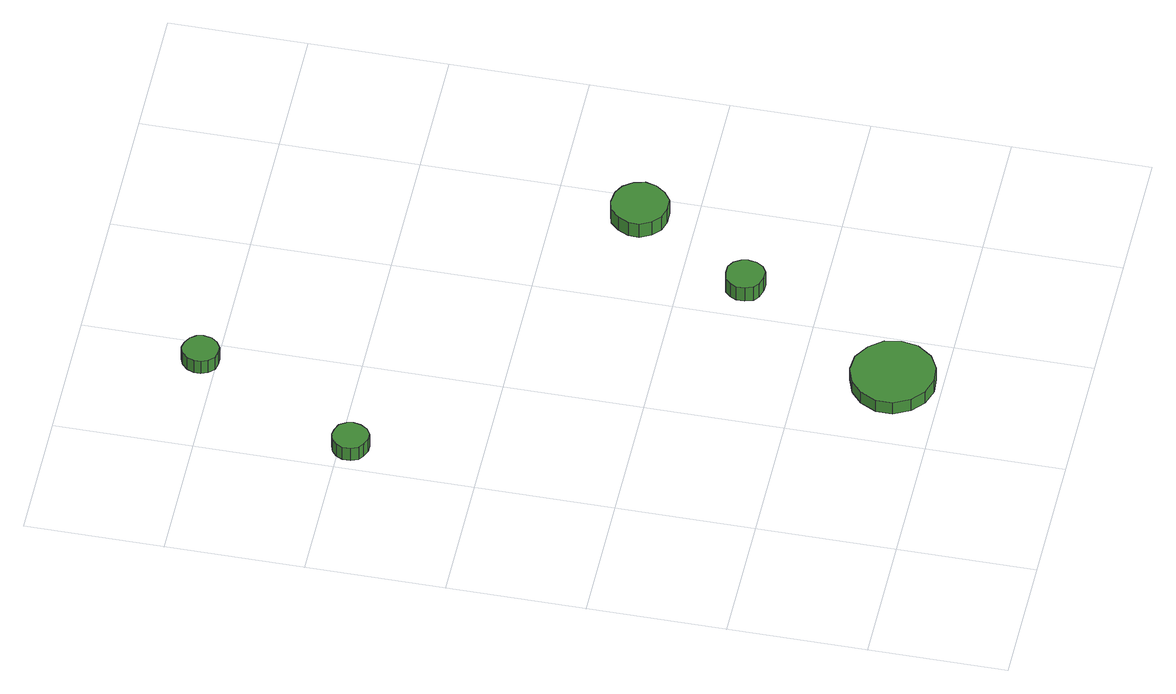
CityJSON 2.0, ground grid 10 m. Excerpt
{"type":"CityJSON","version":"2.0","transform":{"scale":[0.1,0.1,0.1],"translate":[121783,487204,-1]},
"CityObjects":{
"tree1":{"type":"SolitaryVegetationObject","attributes":{"function":"something"},"geometry":[{"type":"MultiSurface","lod":"1","boundaries":[[[0,1,2,3,4,5,6,7,8,9,10,11,12,13,14]],[[15,16,17,18,19,20,21,22,23,24,25,26,27,28,29]],[[0,29,28,1]],[[1,28,27,2]],[[2,27,26,3]],[[3,26,25,4]],[[4,25,24,5]],[[5,24,23,6]],[[6,23,22,7]],[[7,22,21,8]],[[8,21,20,9]],[[9,20,19,10]],[[10,19,18,11]],[[11,18,17,12]],[[12,17,16,13]],[[13,16,15,14]],[[14,15,29,0]]]}]},
"tree2":{"type":"SolitaryVegetationObject","attributes":{"function":"something"},"geometry":[{"type":"MultiSurface","lod":"1","boundaries":[[[30,31,32,33,34,35,36,37,38,39,40,41,42,43,44]],[[45,46,47,48,49,50,51,52,53,54,55,56,57,58,59]],[[30,59,58,31]],[[31,58,57,32]],[[32,57,56,33]],[[33,56,55,34]],[[34,55,54,35]],[[35,54,53,36]],[[36,53,52,37]],[[37,52,51,38]],[[38,51,50,39]],[[39,50,49,40]],[[40,49,48,41]],[[41,48,47,42]],[[42,47,46,43]],[[43,46,45,44]],[[44,45,59,30]]]}]},
"tree3":{"type":"SolitaryVegetationObject","attributes":{"function":"something"},"geometry":[{"type":"MultiSurface","lod":"1","boundaries":[[[60,61,62,63,64,65,66,67,68,69,70,71,72,73,74]],[[75,76,77,78,79,80,81,82,83,84,85,86,87,88,89]],[[60,89,88,61]],[[61,88,87,62]],[[62,87,86,63]],[[63,86,85,64]],[[64,85,84,65]],[[65,84,83,66]],[[66,83,82,67]],[[67,82,81,68]],[[68,81,80,69]],[[69,80,79,70]],[[70,79,78,71]],[[71,78,77,72]],[[72,77,76,73]],[[73,76,75,74]],[[74,75,89,60]]]}]},
"tree4":{"type":"SolitaryVegetationObject","attributes":{"function":"something"},"geometry":[{"type":"MultiSurface","lod":"1","boundaries":[[[90,91,92,93,94,95,96,97,98,99,100,101,102,103,104]],[[105,106,107,108,109,110,111,112,113,114,115,116,117,118,119]],[[90,119,118,91]],[[91,118,117,92]],[[92,117,116,93]],[[93,116,115,94]],[[94,115,114,95]],[[95,114,113,96]],[[96,113,112,97]],[[97,112,111,98]],[[98,111,110,99]],[[99,110,109,100]],[[100,109,108,101]],[[101,108,107,102]],[[102,107,106,103]],[[103,106,105,104]],[[104,105,119,90]]]}]},
"tree5":{"type":"SolitaryVegetationObject","attributes":{"function":"something"},"geometry":[{"type":"MultiSurface","lod":"1","boundaries":[[[120,121,122,123,124,125,126,127,128,129,130,131,132,133,134]],[[135,136,137,138,139,140,141,142,143,144,145,146,147,148,149]],[[120,149,148,121]],[[121,148,147,122]],[[122,147,146,123]],[[123,146,145,124]],[[124,145,144,125]],[[125,144,143,126]],[[126,143,142,127]],[[127,142,141,128]],[[128,141,140,129]],[[129,140,139,130]],[[130,139,138,131]],[[131,138,137,132]],[[132,137,136,133]],[[133,136,135,134]],[[134,135,149,120]]]}]}
},
"vertices":[
[31,392,21],[30,397,21],[27,402,21],[22,404,21],[17,405,21],[12,403,21],[8,400,21],[6,395,21],[6,389,21],[8,384,21],[12,381,21],[17,379,21],[22,379,21],[27,382,21],[30,387,21],[30,387,9],[27,382,9],[22,379,9],[17,379,9],[12,381,9],[8,384,9],[6,389,9],[6,395,9],[8,400,9],[12,403,9],[17,405,9],[22,404,9],[27,402,9],[30,397,9],[31,392,9],
[189,35,17],[187,47,17],[179,57,17],[168,64,17],[156,65,17],[144,61,17],[135,53,17],[129,41,17],[129,29,17],[135,17,17],[144,9,17],[156,5,17],[168,6,17],[179,12,17],[187,23,17],[187,23,6],[179,12,6],[168,6,6],[156,5,6],[144,9,6],[135,17,6],[129,29,6],[129,41,6],[135,53,6],[144,61,6],[156,65,6],[168,64,6],[179,57,6],[187,47,6],[189,35,6],
[91,511,23],[90,516,23],[87,520,23],[82,523,23],[77,524,23],[72,522,23],[68,518,23],[66,513,23],[66,508,23],[68,503,23],[72,499,23],[77,498,23],[82,498,23],[87,501,23],[90,505,23],[90,505,11],[87,501,11],[82,498,11],[77,498,11],[72,499,11],[68,503,11],[66,508,11],[66,513,11],[68,518,11],[72,522,11],[77,524,11],[82,523,11],[87,520,11],[90,516,11],[91,511,11],
[243,155,19],[242,160,19],[239,165,19],[234,168,19],[228,168,19],[222,167,19],[218,163,19],[216,158,19],[216,152,19],[218,146,19],[222,143,19],[228,141,19],[234,141,19],[239,144,19],[242,149,19],[242,149,6],[239,144,6],[234,141,6],[228,141,6],[222,143,6],[218,146,6],[216,152,6],[216,158,6],[218,163,6],[222,167,6],[228,168,6],[234,168,6],[239,165,6],[242,160,6],[243,155,6],
[301,240,21],[299,248,21],[294,255,21],[287,259,21],[278,260,21],[270,258,21],[264,252,21],[260,244,21],[260,236,21],[264,228,21],[270,222,21],[278,220,21],[287,220,21],[294,225,21],[299,232,21],[299,232,8],[294,225,8],[287,220,8],[278,220,8],[270,222,8],[264,228,8],[260,236,8],[260,244,8],[264,252,8],[270,258,8],[278,260,8],[287,259,8],[294,255,8],[299,248,8],[301,240,8]
]}
